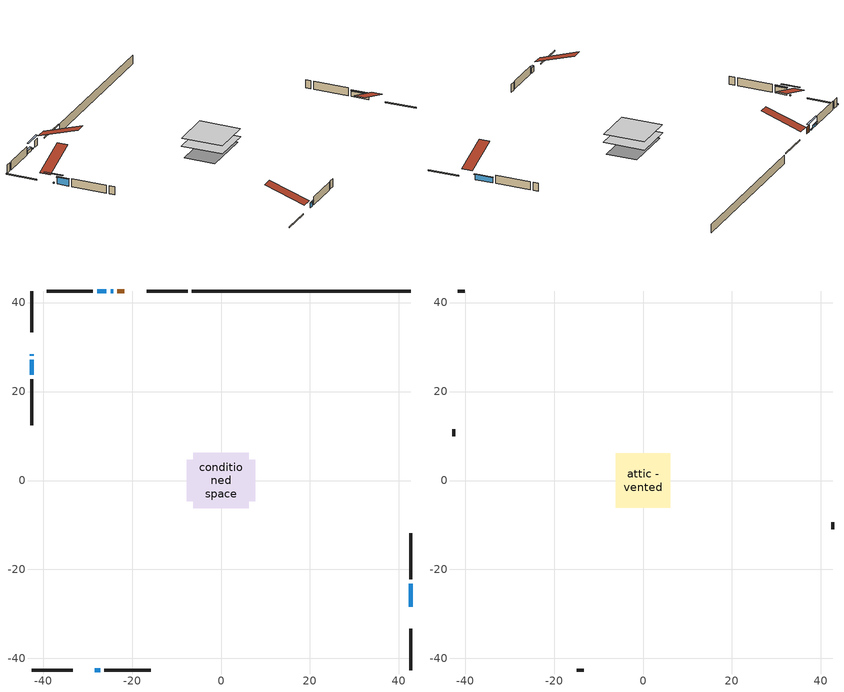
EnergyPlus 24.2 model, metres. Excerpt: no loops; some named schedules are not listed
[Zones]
conditioned space
 floor adiabatic (AdiabaticFloorConstruction): -6.2,-6.2 -6.2,6.2 6.2,6.2 6.2,-6.2 z0.81
 floor foundation (Slab1 construction): -7.68,-4.62 -7.68,4.62 7.68,4.62 7.68,-4.62 z-1.81
 wall outside (RimJoist1 construction): -7.52,42.6 -16.74,42.6 / -42.6,-42.6 -33.38,-42.6 / -42.6,42.6 -42.6,33.38 / 42.6,-42.6 42.6,-33.38 z0.81:1.11
 wall outside (AdiabaticWallConstruction 1): -21.74,42.6 -23.32,42.6 z0.81:2.84
 wall outside (AdiabaticWallConstruction): 42.6,-28.38 42.6,-23.18 z0.81:2.36; -24.24,42.6 -24.82,42.6 / -42.6,28.39 -42.6,28.09 z0.81:1.16; -25.75,42.6 -27.87,42.6 z0.81:1.66; -28.38,-42.6 -27.16,-42.6 z0.81:2.27; -42.6,27.17 -42.6,23.73 z0.81:2.86
 wall outside (Wall1 construction): -28.8,42.6 -39.18,42.6 / -26.23,-42.6 -15.85,-42.6 / -42.6,22.81 -42.6,12.42 / 42.6,-22.25 42.6,-11.87 z0.81:3.25
 wall foundation (FoundationWall1 construction): -6.59,42.6,-1.81 -6.59,42.6,0.81 37.68,42.6,0.81 37.68,42.6,0.75 42.6,42.6,0.75 42.6,42.6,-1.81
 window (WindowConstruction): 42.6,-28.38 42.6,-23.18 z0.81:2.36
 window (WindowConstruction 4): -24.24,42.6 -24.82,42.6 z0.81:1.15
 window (WindowConstruction 5): -42.6,28.38 -42.6,28.1 z0.81:1.15
 window (WindowConstruction 1): -25.75,42.6 -27.87,42.6 z0.81:1.65
 window (WindowConstruction 2): -28.38,-42.6 -27.16,-42.6 z0.81:2.27
 window (WindowConstruction 3): -42.6,27.17 -42.6,23.73 z0.81:2.86
 door (Door): -21.74,42.6 -23.32,42.6 z0.81:2.84
 ceiling adiabatic (AdiabaticFloorConstruction): 6.2,-6.2 6.2,6.2 -6.2,6.2 -6.2,-6.2 z0.81
attic - vented
 floor to conditioned space (Floor1 construction Reversed): -6.11,-6.11 -6.11,6.11 6.11,6.11 6.11,-6.11 z3.25
 wall outside (Wall2 construction): -40.11,42.6 -41.67,42.6 / -14.92,-42.6 -13.36,-42.6 / -42.6,11.5 -42.6,9.93 / 42.6,-10.94 42.6,-9.38 z0.81:3.25
 roof outside (Roof1 construction): -20.81,42.6,3.25 -20.81,30.69,7.22 -17.67,30.69,7.22 -17.67,42.6,3.25; -29.31,-42.6,3.25 -29.31,-30.69,7.22 -32.45,-30.69,7.22 -32.45,-42.6,3.25; -42.6,29.31,3.25 -30.69,29.31,7.22 -30.69,32.45,7.22 -42.6,32.45,3.25; 42.6,-29.31,3.25 30.69,-29.31,7.22 30.69,-32.45,7.22 42.6,-32.45,3.25
shading: 42.6,-22.98 42.6,-28.58 43.01,-28.58 43.01,-22.98 z2.56; -27.46,42.6 -21.61,42.6 -21.61,43.01 -27.46,43.01 z3.79; -42.6,25.46 -42.6,31.02 -43.01,31.02 -43.01,25.46 z3.79; -28.07,42.6 -25.55,42.6 -25.55,43.01 -28.07,43.01 z1.86; -26.96,-42.6 -28.58,-42.6 -28.58,-43.01 -26.96,-43.01 z2.47; -42.6,23.53 -42.6,27.37 -43.01,27.37 -43.01,23.53 z3.06
[Building]
Building 1: Terrain=Suburbs
[Site:Location]
Winnipeg Intl AP_MB: Latitude {deg}=49.91; Longitude {deg}=-97.24; Time Zone {hr}=-6; Elevation {m}=239; Keep Site Location Information=Yes
[Site:GroundTemperature:Shallow]
-2.46526, -5.11642, -5.32873, -4.07063, 0.979979, 6.00706, 10.3653, 13.1261, 13.3606, 11.1152, 6.8681, 1.99523
[Site:WaterMainsTemperature]
Calculation Method=Schedule; Temperature Schedule=mains temperature schedule
[Material] Roughness=Rough; Thermal Absorptance=0.9
Name | Thickness {m} | Conductivity {W/m-K} | Density {kg/m3} | Specific Heat {J/kg-K} | Solar Absorptance | Visible Absorptance
asphalt or fiberglass shingles | 0.00635 | 0.162714 | 1121.4 | 1465.45 | 0.84 | 0.84
ceiling loosefill ins | 0.254 | 0.0480833 | 16.02 | 1046.75 | 0.7 | 0.7
ceiling stud and cavity | 0.1397 | 0.0828155 | 65.682 | 1177.47 | 0.7 | 0.7
concrete 4.0 in. | 0.1016 | 1.803125 | 2242.8 | 837.4 | 0.7 | 0.7
concrete 8.0 in. | 0.2032 | 1.803125 | 2242.8 | 837.4 | 0.7 | 0.7
door material | 0.04445 | 0.0451087 | 512.64 | 1214.23 | 0.7 | 0.7
exterior vertical ins | 0.0463172 | 0.029427 | 32.04 | 1214.23 | 0.7 | 0.7
floor covering | 0.0127 | 0.0433444 | 54.468 | 1339.84 | 0.6 | 0.6
floor rigid ins; wall rigid ins 1 | 0.512978 | 0.029427 | 32.04 | 1214.23 | 0.7 | 0.7
floor stud and cavity | 0.1397 | 1.75129 | 37.0049 | 1207.88 | 0.7 | 0.7
furniture material conditioned space 1 | 0.1524 | 0.115458 | 640.8 | 1214.23 | 0.6 | 0.6
gypsum board | 0.0127 | 0.160291 | 801 | 837.4 | 0.6 | 0.6
gypsum board 1 | 0.0127 | 0.160291 | 801 | 837.4 | 0.7 | 0.7
osb sheathing 0.5 in. | 0.0127 | 0.115458 | 512.64 | 1214.23 | 0.7 | 0.7
osb sheathing 0.75 in. | 0.01905 | 0.115458 | 512.64 | 1214.23 | 0.7 | 0.7
osb sheathing 2.0 in. | 0.0508 | 0.115458 | 512.64 | 1214.23 | 0.7 | 0.7
rim joist stud and cavity | 0.0508 | 0.0290657 | 125.044 | 1163.47 | 0.6 | 0.6
wall rigid ins | 0.051816 | 0.029427 | 32.04 | 1214.23 | 0.7 | 0.7
wall stud and cavity | 0.1397 | 0.214432 | 139.0536 | 1170.24 | 0.7 | 0.7
wall stud and cavity 1 | 0.0889 | 6.1454 | 50.32683 | 1063.81 | 0.6 | 0.6
wall stud and cavity 2 | 0.0889 | 0.380278 | 52.3479 | 1209.89 | 0.7 | 0.7
wall stud and cavity 3 | 0.0889 | 0.391764 | 83.0341 | 1211.67 | 0.7 | 0.7
wood siding | 0.0254 | 0.102417 | 544.68 | 1172.36 | 0.4 | 0.4
wood siding 1 | 0.00254 | 0.102417 | 544.68 | 1172.36 | 0.4 | 0.4
wood siding 2; wood siding 3; wood siding 4 | 0.0254 | 0.102417 | 544.68 | 1172.36 | 0.7 | 0.7
[WindowMaterial:SimpleGlazingSystem]
Name | U-Factor {W/m2-K} | Solar Heat Gain Coefficient
WindowMaterial | 3.2745 | 0.68
WindowMaterial 1 | 3.28416 | 0.61
WindowMaterial 2 | 3.27507 | 0.67
WindowMaterial 3 | 3.26996 | 0.7
WindowMaterial 4 | 3.07123 | 0.43
[Construction]
AdiabaticFloorConstruction: floor stud and cavity, floor rigid ins, osb sheathing 0.75 in., floor covering
AdiabaticWallConstruction: wood siding 3, wall rigid ins 1, wall stud and cavity 2, gypsum board
AdiabaticWallConstruction 1: wood siding 4, wall rigid ins 1, wall stud and cavity 2, gypsum board
Door: door material
Floor1 construction Reversed: gypsum board, ceiling stud and cavity, ceiling loosefill ins
FoundationWall1 construction: concrete 8.0 in., gypsum board 1
furniture construction conditioned space 1: furniture material conditioned space 1
PartitionWallConstruction: gypsum board, wall stud and cavity 3, gypsum board
RimJoist1 construction: wood siding 2, osb sheathing 2.0 in., rim joist stud and cavity
Roof1 construction: asphalt or fiberglass shingles
Slab1 construction: concrete 4.0 in.
Wall1 construction: wood siding, wall rigid ins, osb sheathing 0.5 in., wall stud and cavity, gypsum board
Wall2 construction: wood siding 1, wall stud and cavity 1
WindowConstruction: WindowMaterial
WindowConstruction 1: WindowMaterial 1
WindowConstruction 2: WindowMaterial 2
WindowConstruction 3: WindowMaterial 3
WindowConstruction 4; WindowConstruction 5: WindowMaterial 4
[Zone] Multiplier=1; Part of Total Floor Area=Yes
Name | Volume {m3}
attic - vented | 96.3602
conditioned space | 739.6
[Space]
Name | Zone | Volume {m3}
attic - vented 1 | attic - vented | 96.3602
conditioned space 1 | conditioned space | 739.6
[ZoneInfiltration:EffectiveLeakageArea]
infil attic - vented 1: Zone or Space=attic - vented 1; Schedule=Always On Discrete; Effective Air Leakage Area {cm2}=4984; Stack Coefficient=0.000445628; Wind Coefficient=1.42628e-05
[ZoneMixing]
whole house fan mix: Zone or Space=attic - vented; Schedule=Always On Continuous; Design Flow Rate Calculation Method=Flow/Zone; Design Flow Rate {m3/s}=0; Source Zone or Space=conditioned space
[SurfaceProperty:ExposedFoundationPerimeter]
Slab1: Exposed Perimeter Calculation Method=TotalExposedPerimeter; Total Exposed Perimeter {m}=49.194
[InternalMass] Zone or ZoneList=conditioned space; Space or SpaceList=conditioned space 1
Name | Construction | Surface Area {m2}
furniture mass conditioned space 1 | furniture construction conditioned space 1 | 118.328
partition wall mass | PartitionWallConstruction | 295.82
[Lights]
interior lighting: Zone or ZoneList or Space or SpaceList=conditioned space 1; Schedule=interior lighting schedule; Design Level Calculation Method=LightingLevel; Lighting Level {W}=343.2; Return Air Fraction=0; Fraction Radiant=0.6; Fraction Visible=0.2; Fraction Replaceable=1
[People]
occupants: Zone or ZoneList or Space or SpaceList=conditioned space 1; Number of People Schedule=occupants schedule; Number of People Calculation Method=People; Number of People=3; Fraction Radiant=0.314171; Sensible Heat Fraction=0.56303; Activity Level Schedule=occupants activity schedule; Carbon Dioxide Generation Rate {m3/s-W}=0; Enable ASHRAE 55 Comfort Warnings=No; Mean Radiant Temperature Calculation Type=EnclosureAveraged
[ElectricEquipment] Zone or ZoneList or Space or SpaceList=conditioned space 1; Design Level Calculation Method=EquipmentLevel
Name | Schedule | Design Level {W} | Fraction Latent | Fraction Radiant | Fraction Lost
clothes dryer | clothes dryer schedule | 140.772 | 0.015 | 0.081 | 0.85
clothes washer | clothes washer schedule | 32.1985 | 0.03 | 0.162 | 0.7
cooking range | cooking range schedule | 215.147 | 0.08 | 0.432 | 0.2
dishwasher | dishwasher schedule | 66.8632 | 0.3 | 0.18 | 0.4
fridge | fridge schedule | 72.9452 | 0 | 0.6 | 0
mech vent house fan | mech vent house fan schedule | 0 | 0 | 0 | 1
mech vent house fan cfis | mech vent house fan cfis schedule | 0 | 0 | 0 | 0
misc plug loads | misc plug loads schedule | 494.7 | 0.045 | 0.513 | 0.1
whole house fan | Always On Discrete | 0 | 0 | 0 | 1
[OtherEquipment] Zone or ZoneList or Space or SpaceList=conditioned space 1; Design Level Calculation Method=EquipmentLevel
Name | Fuel Type | Schedule | Design Level {W} | Fraction Latent | Fraction Radiant | Fraction Lost
clothes dryer 1 | Electricity | clothes dryer schedule | 0 | 0.015 | 0.081 | 0.85
cooking range 1 | Electricity | cooking range schedule | 0 | 0.08 | 0.432 | 0.2
general water use latent | None | general water use schedule | 62.594 | 1 | 0 | 0
general water use sensible | None | general water use schedule | -61.6891 | 0 | 0.6 | 0
mech vent house fan latent load | None | Always On Discrete | 0 | 1 | 0 | 0
mech vent house fan sensible load | None | Always On Discrete | 0 | 0 | 0 | 0
water heater energy adjustment1 | Electricity | Always On Discrete | 0.01 | 0 | 0 | 1
[ZoneInfiltration:DesignFlowRate] Zone or ZoneList or Space or SpaceList=conditioned space 1; Schedule=Always On Discrete; Design Flow Rate Calculation Method=Flow/Zone; Design Flow Rate {m3/s}=0
infil flow; natural vent flow; whole house fan flow
[AvailabilityManager:Scheduled]
central ac airloop Availability Manager: Schedule=Always On Discrete
[Foundation:Kiva]
Foundation Kiva 1: Initial Indoor Air Temperature {C}=21; Wall Height Above Grade {m}=0.810006; Wall Depth Below Slab {m}=0.2032; Custom Block Material Name 1=exterior vertical ins; Custom Block Depth 1 {m}=2.62; Custom Block X Position 1 {m}=0.2159; Custom Block Z Position 1 {m}=0
[Foundation:Kiva:Settings]
Soil Conductivity {W/m-K}=0.849921; Soil Density {kg/m3}=1842.3; Soil Specific Heat {J/kg-K}=418.7; Ground Solar Absorptivity=0.9; Ground Thermal Absorptivity=0.9; Ground Surface Roughness {m}=0.03; Far-Field Width {m}=40; Deep-Ground Boundary Condition=ZeroFlux; Deep-Ground Depth {m}=40; Minimum Cell Dimension {m}=0.2; Maximum Cell Growth Coefficient=3; Simulation Timestep=Timestep
[Exterior:Lights]
exterior lighting: Schedule=exterior lighting schedule; Design Level {W}=75.6
[EnergyManagementSystem:GlobalVariable]
central_ac_airloop_Fan_RTF
infil_program_Qfan
infil_program_Qinf
natural_vent_program_Qnv
natural_vent_program_Qwhf
[EnergyManagementSystem:Sensor]
Name | Output:Variable or Output:Meter Index Key | Output:Variable or Output:Meter
airflow_gain | infil flow | Infiltration Sensible Heat Gain Energy
airflow_gain_1 | natural vent flow | Infiltration Sensible Heat Gain Energy
airflow_gain_2 | whole house fan flow | Infiltration Sensible Heat Gain Energy
airflow_loss | infil flow | Infiltration Sensible Heat Loss Energy
airflow_loss_1 | natural vent flow | Infiltration Sensible Heat Loss Energy
airflow_loss_2 | whole house fan flow | Infiltration Sensible Heat Loss Energy
clg_load_cond |  | Cooling:EnergyTransfer:Zone:CONDITIONED SPACE
clg_sp_s; clg_sp_s_1 | cooling setpoint | Schedule Value
clothes_dryer_exhaust_0_sch_s | clothes dryer exhaust 0 schedule | Schedule Value
cool_season | cooling season schedule | Schedule Value
htg_load_cond |  | Heating:EnergyTransfer:Zone:CONDITIONED SPACE
htg_sp_s; htg_sp_s_1 | heating setpoint | Schedule Value
ig_ee_conv | clothes dryer | Electric Equipment Convective Heating Energy
ig_ee_conv_2 | cooking range | Electric Equipment Convective Heating Energy
ig_ee_conv_4 | fridge | Electric Equipment Convective Heating Energy
ig_ee_conv_5 | misc plug loads | Electric Equipment Convective Heating Energy
ig_ee_conv_6 | whole house fan | Electric Equipment Convective Heating Energy
ig_ee_rad | clothes dryer | Electric Equipment Radiant Heating Energy
ig_ee_rad_2 | cooking range | Electric Equipment Radiant Heating Energy
ig_ee_rad_4 | fridge | Electric Equipment Radiant Heating Energy
ig_ee_rad_5 | misc plug loads | Electric Equipment Radiant Heating Energy
ig_ee_rad_6 | whole house fan | Electric Equipment Radiant Heating Energy
ig_lgt_conv | interior lighting | Lights Convective Heating Energy
ig_lgt_rad | interior lighting | Lights Radiant Heating Energy
ig_lgt_vis | interior lighting | Lights Visible Radiation Heating Energy
ig_oe_conv | clothes dryer 1 | Other Equipment Convective Heating Energy
ig_oe_conv_1 | cooking range 1 | Other Equipment Convective Heating Energy
ig_oe_conv_2 | general water use latent | Other Equipment Convective Heating Energy
ig_oe_conv_3 | general water use sensible | Other Equipment Convective Heating Energy
ig_oe_conv_4 | water heater energy adjustment1 | Other Equipment Convective Heating Energy
ig_oe_rad | clothes dryer 1 | Other Equipment Radiant Heating Energy
ig_oe_rad_1 | cooking range 1 | Other Equipment Radiant Heating Energy
ig_oe_rad_2 | general water use latent | Other Equipment Radiant Heating Energy
ig_oe_rad_3 | general water use sensible | Other Equipment Radiant Heating Energy
ig_oe_rad_4 | water heater energy adjustment1 | Other Equipment Radiant Heating Energy
ig_ppl_conv | occupants | People Convective Heating Energy
ig_ppl_rad | occupants | People Radiant Heating Energy
im_conv | furniture mass conditioned space 1 | Surface Inside Face Convection Heat Gain Energy
im_conv_1 | partition wall mass | Surface Inside Face Convection Heat Gain Energy
im_ig | furniture mass conditioned space 1 | Surface Inside Face Internal Gains Radiation Heat Gain Energy
im_ig_1 | partition wall mass | Surface Inside Face Internal Gains Radiation Heat Gain Energy
im_lgt | furniture mass conditioned space 1 | Surface Inside Face Lights Radiation Heat Gain Energy
im_lgt_1 | partition wall mass | Surface Inside Face Lights Radiation Heat Gain Energy
im_sol | furniture mass conditioned space 1 | Surface Inside Face Solar Radiation Heat Gain Energy
im_sol_1 | partition wall mass | Surface Inside Face Solar Radiation Heat Gain Energy
im_surf | furniture mass conditioned space 1 | Surface Inside Face Net Surface Thermal Radiation Heat Gain Energy
im_surf_1 | partition wall mass | Surface Inside Face Net Surface Thermal Radiation Heat Gain Energy
mv_conv | mech vent house fan | Electric Equipment Convective Heating Energy
mv_conv_1 | mech vent house fan cfis | Electric Equipment Convective Heating Energy
mv_conv_2 | mech vent house fan latent load | Other Equipment Convective Heating Energy
mv_conv_3 | mech vent house fan sensible load | Other Equipment Convective Heating Energy
mv_rad | mech vent house fan | Electric Equipment Radiant Heating Energy
mv_rad_1 | mech vent house fan cfis | Electric Equipment Radiant Heating Energy
mv_rad_2 | mech vent house fan latent load | Other Equipment Radiant Heating Energy
mv_rad_3 | mech vent house fan sensible load | Other Equipment Radiant Heating Energy
natural_vent_s | natural vent schedule | Schedule Value
out_pb_s |  | Site Outdoor Air Barometric Pressure
out_wt_s |  | Site Outdoor Air Humidity Ratio
site_vw_s |  | Site Wind Speed
ss_back_out | Window1 | Surface Window Shortwave from Zone Back Out Window Heat Transfer Rate
ss_back_out_1 | Window11 | Surface Window Shortwave from Zone Back Out Window Heat Transfer Rate
ss_back_out_2 | Window13 | Surface Window Shortwave from Zone Back Out Window Heat Transfer Rate
ss_back_out_3 | Window5 | Surface Window Shortwave from Zone Back Out Window Heat Transfer Rate
ss_back_out_4 | Window8 | Surface Window Shortwave from Zone Back Out Window Heat Transfer Rate
ss_back_out_5 | Window9 | Surface Window Shortwave from Zone Back Out Window Heat Transfer Rate
ss_conv | Door1 | Surface Inside Face Convection Heat Gain Energy
ss_conv_1 | Window1 | Surface Inside Face Convection Heat Gain Energy
ss_conv_2 | Window11 | Surface Inside Face Convection Heat Gain Energy
ss_conv_3 | Window13 | Surface Inside Face Convection Heat Gain Energy
ss_conv_4 | Window5 | Surface Inside Face Convection Heat Gain Energy
ss_conv_5 | Window8 | Surface Inside Face Convection Heat Gain Energy
ss_conv_6 | Window9 | Surface Inside Face Convection Heat Gain Energy
ss_ig | Door1 | Surface Inside Face Internal Gains Radiation Heat Gain Energy
ss_ig_1 | Window1 | Surface Inside Face Internal Gains Radiation Heat Gain Energy
ss_ig_2 | Window11 | Surface Inside Face Internal Gains Radiation Heat Gain Energy
ss_ig_3 | Window13 | Surface Inside Face Internal Gains Radiation Heat Gain Energy
ss_ig_4 | Window5 | Surface Inside Face Internal Gains Radiation Heat Gain Energy
ss_ig_5 | Window8 | Surface Inside Face Internal Gains Radiation Heat Gain Energy
ss_ig_6 | Window9 | Surface Inside Face Internal Gains Radiation Heat Gain Energy
ss_lgt | Door1 | Surface Inside Face Lights Radiation Heat Gain Energy
ss_sol | Door1 | Surface Inside Face Solar Radiation Heat Gain Energy
ss_surf | Door1 | Surface Inside Face Net Surface Thermal Radiation Heat Gain Energy
ss_surf_1 | Window1 | Surface Inside Face Net Surface Thermal Radiation Heat Gain Energy
ss_surf_2 | Window11 | Surface Inside Face Net Surface Thermal Radiation Heat Gain Energy
ss_surf_3 | Window13 | Surface Inside Face Net Surface Thermal Radiation Heat Gain Energy
ss_surf_4 | Window5 | Surface Inside Face Net Surface Thermal Radiation Heat Gain Energy
ss_surf_5 | Window8 | Surface Inside Face Net Surface Thermal Radiation Heat Gain Energy
ss_surf_6 | Window9 | Surface Inside Face Net Surface Thermal Radiation Heat Gain Energy
ss_trans_in | Window1 | Surface Window Transmitted Solar Radiation Rate
ss_trans_in_1 | Window11 | Surface Window Transmitted Solar Radiation Rate
ss_trans_in_2 | Window13 | Surface Window Transmitted Solar Radiation Rate
ss_trans_in_3 | Window5 | Surface Window Transmitted Solar Radiation Rate
ss_trans_in_4 | Window8 | Surface Window Transmitted Solar Radiation Rate
ss_trans_in_5 | Window9 | Surface Window Transmitted Solar Radiation Rate
ss_trans_out | Window1 | Surface Inside Face Initial Transmitted Diffuse Transmitted Out Window Solar Radiation Rate
ss_trans_out_1 | Window11 | Surface Inside Face Initial Transmitted Diffuse Transmitted Out Window Solar Radiation Rate
ss_trans_out_2 | Window13 | Surface Inside Face Initial Transmitted Diffuse Transmitted Out Window Solar Radiation Rate
ss_trans_out_3 | Window5 | Surface Inside Face Initial Transmitted Diffuse Transmitted Out Window Solar Radiation Rate
ss_trans_out_4 | Window8 | Surface Inside Face Initial Transmitted Diffuse Transmitted Out Window Solar Radiation Rate
ss_trans_out_5 | Window9 | Surface Inside Face Initial Transmitted Diffuse Transmitted Out Window Solar Radiation Rate
s_conv | Floor1 | Surface Inside Face Convection Heat Gain Energy
s_conv_1 | FoundationWall1 | Surface Inside Face Convection Heat Gain Energy
s_conv_10 | Wall1:180 | Surface Inside Face Convection Heat Gain Energy
s_conv_11 | Wall1:270 | Surface Inside Face Convection Heat Gain Energy
s_conv_12 | Wall1:90 | Surface Inside Face Convection Heat Gain Energy
s_conv_2 | inferred conditioned ceiling | Surface Inside Face Convection Heat Gain Energy
s_conv_3 | inferred conditioned floor | Surface Inside Face Convection Heat Gain Energy
s_conv_4 | RimJoist1:0 | Surface Inside Face Convection Heat Gain Energy
s_conv_5 | RimJoist1:180 | Surface Inside Face Convection Heat Gain Energy
s_conv_6 | RimJoist1:270 | Surface Inside Face Convection Heat Gain Energy
s_conv_7 | RimJoist1:90 | Surface Inside Face Convection Heat Gain Energy
s_conv_8 | Slab1 | Surface Inside Face Convection Heat Gain Energy
s_conv_9 | Wall1:0 | Surface Inside Face Convection Heat Gain Energy
s_ig | Floor1 | Surface Inside Face Internal Gains Radiation Heat Gain Energy
s_ig_1 | FoundationWall1 | Surface Inside Face Internal Gains Radiation Heat Gain Energy
s_ig_10 | Wall1:180 | Surface Inside Face Internal Gains Radiation Heat Gain Energy
s_ig_11 | Wall1:270 | Surface Inside Face Internal Gains Radiation Heat Gain Energy
s_ig_12 | Wall1:90 | Surface Inside Face Internal Gains Radiation Heat Gain Energy
s_ig_2 | inferred conditioned ceiling | Surface Inside Face Internal Gains Radiation Heat Gain Energy
s_ig_3 | inferred conditioned floor | Surface Inside Face Internal Gains Radiation Heat Gain Energy
s_ig_4 | RimJoist1:0 | Surface Inside Face Internal Gains Radiation Heat Gain Energy
s_ig_5 | RimJoist1:180 | Surface Inside Face Internal Gains Radiation Heat Gain Energy
s_ig_6 | RimJoist1:270 | Surface Inside Face Internal Gains Radiation Heat Gain Energy
s_ig_7 | RimJoist1:90 | Surface Inside Face Internal Gains Radiation Heat Gain Energy
s_ig_8 | Slab1 | Surface Inside Face Internal Gains Radiation Heat Gain Energy
s_ig_9 | Wall1:0 | Surface Inside Face Internal Gains Radiation Heat Gain Energy
s_lgt | Floor1 | Surface Inside Face Lights Radiation Heat Gain Energy
s_lgt_1 | FoundationWall1 | Surface Inside Face Lights Radiation Heat Gain Energy
s_lgt_10 | Wall1:180 | Surface Inside Face Lights Radiation Heat Gain Energy
s_lgt_11 | Wall1:270 | Surface Inside Face Lights Radiation Heat Gain Energy
s_lgt_12 | Wall1:90 | Surface Inside Face Lights Radiation Heat Gain Energy
s_lgt_2 | inferred conditioned ceiling | Surface Inside Face Lights Radiation Heat Gain Energy
s_lgt_3 | inferred conditioned floor | Surface Inside Face Lights Radiation Heat Gain Energy
s_lgt_4 | RimJoist1:0 | Surface Inside Face Lights Radiation Heat Gain Energy
s_lgt_5 | RimJoist1:180 | Surface Inside Face Lights Radiation Heat Gain Energy
s_lgt_6 | RimJoist1:270 | Surface Inside Face Lights Radiation Heat Gain Energy
s_lgt_7 | RimJoist1:90 | Surface Inside Face Lights Radiation Heat Gain Energy
s_lgt_8 | Slab1 | Surface Inside Face Lights Radiation Heat Gain Energy
s_lgt_9 | Wall1:0 | Surface Inside Face Lights Radiation Heat Gain Energy
s_sol | Floor1 | Surface Inside Face Solar Radiation Heat Gain Energy
s_sol_1 | FoundationWall1 | Surface Inside Face Solar Radiation Heat Gain Energy
s_sol_10 | Wall1:180 | Surface Inside Face Solar Radiation Heat Gain Energy
s_sol_11 | Wall1:270 | Surface Inside Face Solar Radiation Heat Gain Energy
s_sol_12 | Wall1:90 | Surface Inside Face Solar Radiation Heat Gain Energy
s_sol_2 | inferred conditioned ceiling | Surface Inside Face Solar Radiation Heat Gain Energy
s_sol_3 | inferred conditioned floor | Surface Inside Face Solar Radiation Heat Gain Energy
s_sol_4 | RimJoist1:0 | Surface Inside Face Solar Radiation Heat Gain Energy
s_sol_5 | RimJoist1:180 | Surface Inside Face Solar Radiation Heat Gain Energy
s_sol_6 | RimJoist1:270 | Surface Inside Face Solar Radiation Heat Gain Energy
s_sol_7 | RimJoist1:90 | Surface Inside Face Solar Radiation Heat Gain Energy
s_sol_8 | Slab1 | Surface Inside Face Solar Radiation Heat Gain Energy
s_sol_9 | Wall1:0 | Surface Inside Face Solar Radiation Heat Gain Energy
s_surf | Floor1 | Surface Inside Face Net Surface Thermal Radiation Heat Gain Energy
s_surf_1 | FoundationWall1 | Surface Inside Face Net Surface Thermal Radiation Heat Gain Energy
s_surf_10 | Wall1:180 | Surface Inside Face Net Surface Thermal Radiation Heat Gain Energy
s_surf_11 | Wall1:270 | Surface Inside Face Net Surface Thermal Radiation Heat Gain Energy
s_surf_12 | Wall1:90 | Surface Inside Face Net Surface Thermal Radiation Heat Gain Energy
s_surf_2 | inferred conditioned ceiling | Surface Inside Face Net Surface Thermal Radiation Heat Gain Energy
s_surf_3 | inferred conditioned floor | Surface Inside Face Net Surface Thermal Radiation Heat Gain Energy
s_surf_4 | RimJoist1:0 | Surface Inside Face Net Surface Thermal Radiation Heat Gain Energy
s_surf_5 | RimJoist1:180 | Surface Inside Face Net Surface Thermal Radiation Heat Gain Energy
s_surf_6 | RimJoist1:270 | Surface Inside Face Net Surface Thermal Radiation Heat Gain Energy
s_surf_7 | RimJoist1:90 | Surface Inside Face Net Surface Thermal Radiation Heat Gain Energy
s_surf_8 | Slab1 | Surface Inside Face Net Surface Thermal Radiation Heat Gain Energy
s_surf_9 | Wall1:0 | Surface Inside Face Net Surface Thermal Radiation Heat Gain Energy
[EnergyManagementSystem:Actuator]
Name | Actuated Component Unique | Actuated Component Type | Actuated Component Control Type
fridge_schedule_act | fridge schedule | Schedule:Constant | Schedule Value
infil_flow_act | infil flow | Zone Infiltration | Air Exchange Flow Rate
mech_vent_house_fan_cfis_act | mech vent house fan cfis | ElectricEquipment | Electricity Rate
mech_vent_house_fan_latent_load_act | mech vent house fan latent load | OtherEquipment | Power Level
mech_vent_house_fan_sensible_load_act | mech vent house fan sensible load | OtherEquipment | Power Level
natural_vent_flow_act | natural vent flow | Zone Infiltration | Air Exchange Flow Rate
water_heater_ec_adj_act | water heater energy adjustment1 | OtherEquipment | Power Level
whole_house_fan_act | whole house fan | ElectricEquipment | Electricity Rate
